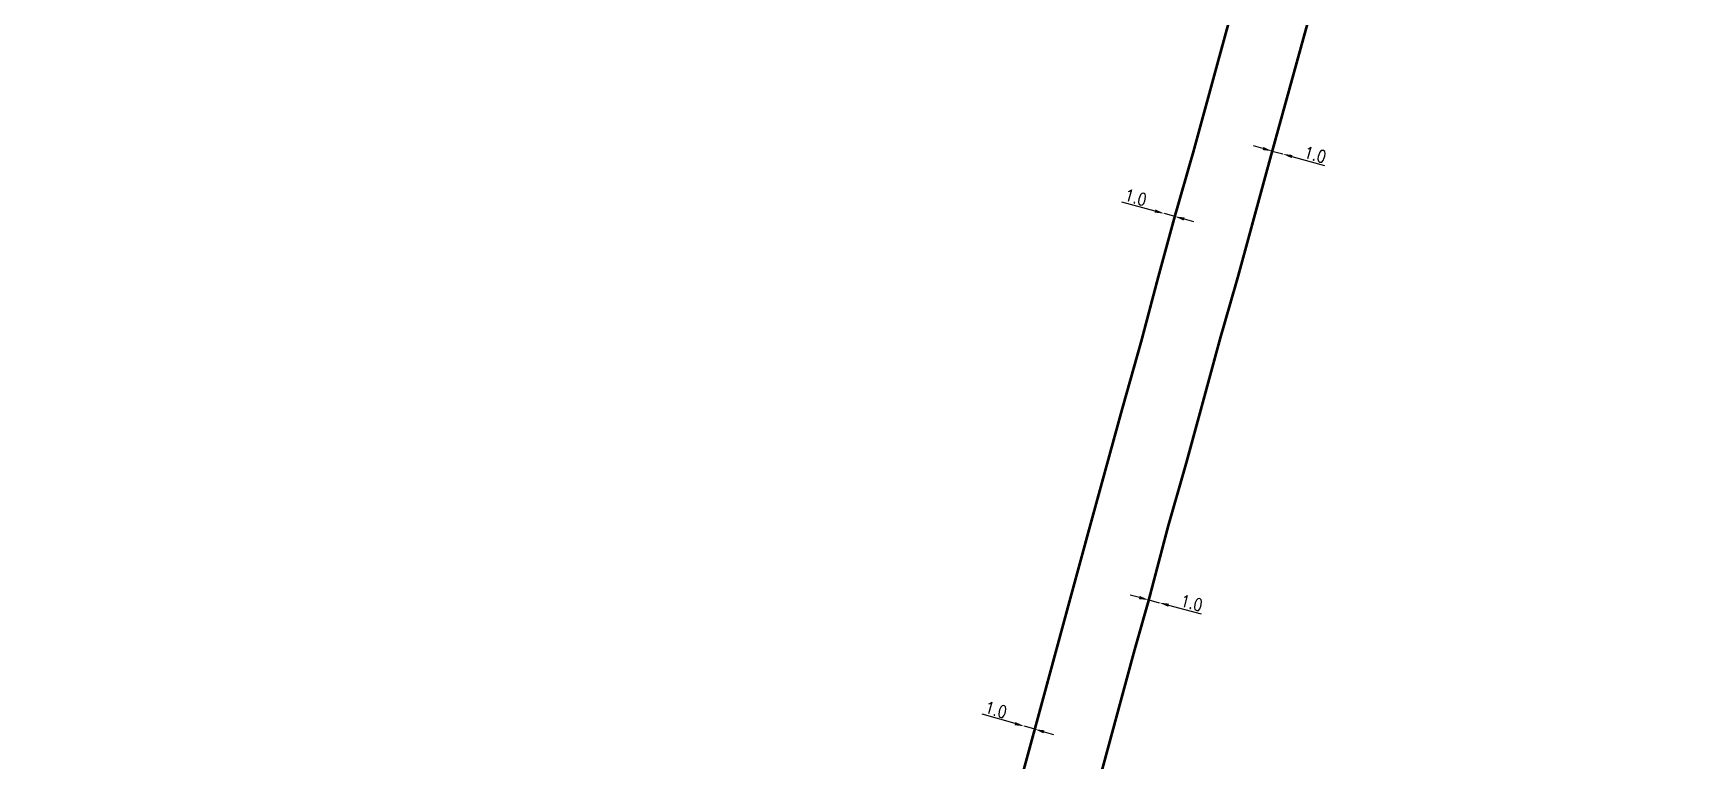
# Model space of a CAD drawing. Header units: millimetres. Extents: x 183997 to 185000, y 127999 to 129007.
# Drawn here: x 183999.9 to 184152.9, y 128343.5 to 128411 of the extents above; entities that cross this region are included whole.
import ezdxf

# ---------------------------------------------------------------- set-up
doc = ezdxf.new("R2010")
doc.units = ezdxf.units.MM
doc.header["$PDMODE"] = 34
doc.linetypes.add('L_25_PE', pattern=[2000, 1000, 1000])
doc.layers.get('DEFPOINTS').update_dxf_attribs({"linetype": 'CONTINUOUS'})
doc.layers.add('L_150', color=1, linetype='CONTINUOUS')
doc.styles.get("Standard").update_dxf_attribs({"font": 'romans.shx', "width": 0.85})
doc.dimstyles.get("Standard").update_dxf_attribs({"dimtxt": 1.5, "dimasz": 1.2, "dimexe": 0.625, "dimexo": 0.625, "dimgap": 0.25, "dimtad": 1, "dimdec": 1, "dimzin": 0, "dimdsep": 46, "dimtxsty": 'Standard', "dimcen": -0.5, "dimadec": 0, "dimazin": 0, "dimtfac": 1, "dimtdec": 1, "dimtmove": 0, "dimatfit": 3, "dimfxl": 0, "dimtolj": 1, "dimtzin": 0, "dimarcsym": 0})

# ---------------------------------------------------------------- blocks, each defined once
blk = doc.blocks.new('*D714')
at = {"layer": 'DEFPOINTS', "color": 0, "linetype": 'Continuous', "transparency": 16777216}
for p in [(184114.8, 128400.03), (184115.77, 128399.77), (184115.77, 128399.77)]:
    blk.add_point(p, dxfattribs=at)
at = {"layer": 'L_150', "color": 0, "linetype": 'Continuous', "lineweight": -2, "transparency": 16777216}
for p, q in [((184113.94, 128400.27), (184113.07, 128400.51)), ((184114.8, 128400.03), (184115.77, 128399.77)), ((184116.63, 128399.53), (184119.66, 128398.69))]:
    blk.add_line(p, q, dxfattribs=at)
at = {"layer": 'L_150', "color": 0, "linetype": 'Continuous', "transparency": 16777216}
for points in [[(184113.98, 128400.42), (184113.9, 128400.13), (184114.8, 128400.03)], [(184116.67, 128399.67), (184116.59, 128399.38), (184115.77, 128399.77)]]:
    blk.add_solid(points, dxfattribs=at)
at = {"layer": 'L_150', "color": 0, "linetype": 'Continuous', "transparency": 16777216, "insert": (184118.78, 128399.71), "char_height": 1.125, "attachment_point": 5, "rotation": 344.5655}
blk.add_mtext('\\A1;1.0', dxfattribs=at)
blk = doc.blocks.new('*D1052')
at = {"layer": 'DEFPOINTS', "color": 0, "linetype": 'Continuous', "transparency": 16777216}
for p in [(184104.8, 128394.24), (184104.8, 128394.24), (184105.76, 128393.97)]:
    blk.add_point(p, dxfattribs=at)
at = {"layer": 'L_150', "color": 0, "linetype": 'Continuous', "lineweight": -2, "transparency": 16777216}
for p, q in [((184103.93, 128394.47), (184100.86, 128395.31)), ((184105.76, 128393.97), (184104.8, 128394.24)), ((184106.63, 128393.74), (184107.5, 128393.5))]:
    blk.add_line(p, q, dxfattribs=at)
at = {"layer": 'L_150', "color": 0, "linetype": 'Continuous', "transparency": 16777216}
for points in [[(184103.97, 128394.62), (184103.89, 128394.33), (184104.8, 128394.24)], [(184106.67, 128393.88), (184106.59, 128393.59), (184105.76, 128393.97)]]:
    blk.add_solid(points, dxfattribs=at)
at = {"layer": 'L_150', "color": 0, "linetype": 'Continuous', "transparency": 16777216, "insert": (184102.14, 128395.74), "char_height": 1.125, "attachment_point": 5, "rotation": 344.8049}
blk.add_mtext('\\A1;1.0', dxfattribs=at)
blk = doc.blocks.new('*D1054')
at = {"layer": 'DEFPOINTS', "color": 0, "linetype": 'Continuous', "transparency": 16777216}
for p in [(184103.35, 128358.41), (184104.32, 128358.16), (184104.32, 128358.16)]:
    blk.add_point(p, dxfattribs=at)
at = {"layer": 'L_150', "color": 0, "linetype": 'Continuous', "lineweight": -2, "transparency": 16777216}
for p, q in [((184102.48, 128358.64), (184101.61, 128358.87)), ((184103.35, 128358.41), (184104.32, 128358.16)), ((184105.19, 128357.93), (184108.22, 128357.13))]:
    blk.add_line(p, q, dxfattribs=at)
at = {"layer": 'L_150', "color": 0, "linetype": 'Continuous', "transparency": 16777216}
for points in [[(184102.52, 128358.78), (184102.44, 128358.49), (184103.35, 128358.41)], [(184105.22, 128358.07), (184105.15, 128357.78), (184104.32, 128358.16)]]:
    blk.add_solid(points, dxfattribs=at)
at = {"layer": 'L_150', "color": 0, "linetype": 'Continuous', "transparency": 16777216, "insert": (184107.33, 128358.14), "char_height": 1.125, "attachment_point": 5, "rotation": 345.2875}
blk.add_mtext('\\A1;1.0', dxfattribs=at)
blk = doc.blocks.new('*D1055')
at = {"layer": 'DEFPOINTS', "color": 0, "linetype": 'Continuous', "transparency": 16777216}
for p in [(184091.81, 128346.7), (184091.81, 128346.7), (184092.78, 128346.43)]:
    blk.add_point(p, dxfattribs=at)
at = {"layer": 'L_150', "color": 0, "linetype": 'Continuous', "lineweight": -2, "transparency": 16777216}
for p, q in [((184090.95, 128346.95), (184087.89, 128347.82)), ((184092.78, 128346.43), (184091.81, 128346.7)), ((184093.64, 128346.18), (184094.51, 128345.93))]:
    blk.add_line(p, q, dxfattribs=at)
at = {"layer": 'L_150', "color": 0, "linetype": 'Continuous', "transparency": 16777216}
for points in [[(184090.99, 128347.09), (184090.91, 128346.8), (184091.81, 128346.7)], [(184093.68, 128346.32), (184093.6, 128346.04), (184092.78, 128346.43)]]:
    blk.add_solid(points, dxfattribs=at)
at = {"layer": 'L_150', "color": 0, "linetype": 'Continuous', "transparency": 16777216, "insert": (184089.18, 128348.23), "char_height": 1.125, "attachment_point": 5, "rotation": 344.099}
blk.add_mtext('\\A1;1.0', dxfattribs=at)

msp = doc.modelspace()

# ---------------------------------------------------------------- linework, layer by layer
at = {"layer": 'L_150', "linetype": 'L_25_PE', "const_width": 0.25, "flags": 128}
for points in [[(184000, 128311.56), (184003.2, 128310.36), (184025.4, 128302.32), (184042.35, 128295.86), (184053.29, 128291.85), (184059.71, 128289.94), (184060.48, 128289.71), (184063.45, 128288.83), (184064.97, 128288.3), (184065.16, 128288.24), (184065.16, 128288.24), (184065.16, 128288.24), (184065.9, 128288.93), (184066.1, 128289.39), (184066.71, 128290.88), (184071.68, 128302.9), (184074.24, 128309.51), (184074.51, 128310.63), (184075.73, 128313.5), (184085.85, 128317.92), (184086.02, 128318.49), (184087.49, 128323.54), (184087.69, 128324.26), (184087.83, 128324.74), (184088.14, 128325.85), (184087.6, 128326.83), (184087.6, 128326.83), (184087.75, 128327.46), (184089.33, 128333.9), (184091.04, 128340.06), (184092.78, 128346.43), (184096.22, 128359.1), (184097.87, 128365.15), (184100.85, 128376), (184102.67, 128382.45), (184104.19, 128388.21), (184105.76, 128393.97), (184107.5, 128400.02), (184110.55, 128411.18), (184114.24, 128424.34), (184117.37, 128435.69), (184120.46, 128446.84), (184123.57, 128458.1, 0.000027), (184123.57, 128458.1), (184126.83, 128469.9), (184129.94, 128481.29), (184133.13, 128492.95), (184136.44, 128504.87, 0.000105), (184136.44, 128504.87), (184139.34, 128515.33), (184142.34, 128526.44), (184143.75, 128531.79), (184148.93, 128552.95), (184149.26, 128554.28), (184145.34, 128556.94)], [(184093.69, 128322.75), (184094.2, 128324.77), (184096.67, 128334.08), (184097.83, 128338.26), (184101.99, 128353.62), (184103.35, 128358.41), (184105.15, 128365.26), (184106.83, 128371.12), (184108.38, 128376.8), (184109.99, 128382.72), (184111.61, 128388.34), (184113.21, 128394.21), (184114.8, 128400.03), (184116.42, 128405.89), (184117.99, 128411.57), (184119.48, 128416.98, -0.000117), (184119.48, 128416.98), (184120.59, 128421.01), (184121.86, 128425.72), (184123.37, 128431.09), (184124.66, 128435.78), (184126.31, 128441.66), (184127.89, 128447.43), (184129.45, 128453.21), (184130.56, 128457.36), (184131.77, 128461.67), (184133.25, 128467.05), (184134.69, 128472.42), (184136.39, 128478.39), (184137.92, 128484.06), (184139.59, 128490.18), (184141.25, 128496.02), (184142.65, 128501.07), (184144.03, 128506.27), (184145.97, 128513.12), (184155.01, 128545.08), (184157.08, 128552.61), (184159.94, 128554.42), (184160.22, 128555.95)]]:
    msp.add_lwpolyline(points, format="xyb", dxfattribs=at)

# ---------------------------------------------------------------- dimensions: what is measured, and where the dimension line sits
at = {"layer": 'L_150', "linetype": 'Continuous'}
for base, p1, p2, angle, picture, middle in [((184115.77, 128399.77), (184114.8, 128400.03), (184115.77, 128399.77), 164.5655, '*D714', (184118.58, 128398.99)), ((184104.8, 128394.24), (184105.76, 128393.97), (184104.8, 128394.24), 344.8049, '*D1052', (184101.94, 128395.01)), ((184104.32, 128358.16), (184103.35, 128358.41), (184104.32, 128358.16), 165.2875, '*D1054', (184107.14, 128357.41)), ((184091.81, 128346.7), (184092.78, 128346.43), (184091.81, 128346.7), 344.099, '*D1055', (184088.97, 128347.51))]:
    dim = msp.add_linear_dim(base=base, p1=p1, p2=p2, angle=angle, dimstyle='Standard', override={"dimscale": 0.75}, dxfattribs=at)
    dim.commit()
    dim.dimension.update_dxf_attribs({"geometry": picture, "text_midpoint": middle, "dimtype": 160})

doc.saveas('drawing.dxf')
